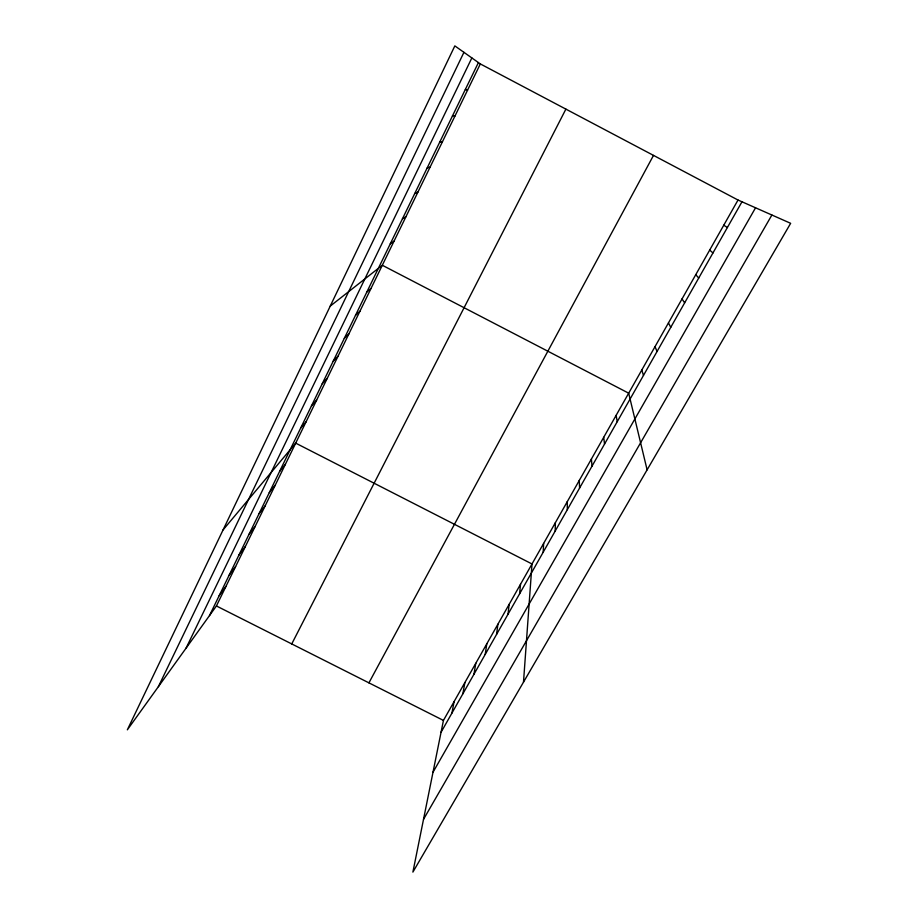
<?xml version="1.0" encoding="UTF-8"?>
<svg xmlns="http://www.w3.org/2000/svg" width="918" height="918" viewBox="0 0 918 918"><rect width="100%" height="100%" fill="white"/><g stroke="black" fill="none" stroke-linecap="round" stroke-linejoin="round"><path stroke-width="1.38" d="M555.195 531.04L555.367 522.686M543.204 552.177L543.628 543.445M523.501 682.143L532.004 563.962L295.699 443.13L223.108 529.858M519.622 593.751L520.506 584.273M508.033 614.188L509.146 604.354M496.558 634.407L497.9 624.217M485.22 654.396L486.769 643.874M473.998 674.179L475.765 663.312M462.901 693.744L464.875 682.556M451.92 713.091L454.1 701.593M738.015 200.032L443.44 720.423L412.893 872.1L790.65 223.315L738.015 200.032L480.332 63.927L454.835 45.9L127.35 729.821L216.418 605.96L480.332 63.927M158.366 686.687L463.934 52.337M186.033 648.223L471.852 57.937M209.488 615.599L478.416 62.573M291.74 643.943L565.89 109.116M368.921 682.854L653.501 155.394M441.065 732.243L741.974 201.788M433.009 772.245L755.548 207.789M423.519 819.349L771.889 215.019M219.184 595.656L225.954 586.361M228.984 575.506L235.605 566.567M238.898 555.126L245.347 546.543M248.916 534.528L255.204 526.312M259.037 513.701L265.164 505.852M269.284 492.645L275.228 485.174M279.634 471.347L285.406 464.267M300.702 428.029L306.107 421.764M311.42 405.997L316.618 400.156M322.252 383.713L327.267 378.308M333.211 361.176L338.019 356.207M344.296 338.375L348.909 333.854M355.518 315.31L359.913 311.248M366.867 291.97L371.044 288.39M330.25 306.096L382.301 265.256L628.681 393.179L647.11 469.855M390.322 243.74L394.04 241.147M402.44 218.817L405.928 216.74M414.706 193.583L417.954 192.046M427.134 168.04L430.117 167.053M439.711 142.164L442.442 141.739M452.448 115.966L454.915 116.127M465.357 89.448L467.549 90.193M216.418 605.96L443.44 720.423M723.763 225.208L727.377 227.526M709.683 250.086L712.953 252.943M695.775 274.666L698.713 278.051M682.028 298.935L684.644 302.837M668.453 322.918L670.76 327.324M655.039 346.614L657.036 351.514M641.785 370.034L643.484 375.416M616.116 415.372L617.24 421.66M603.688 437.324L604.549 444.048M591.41 459.023L591.995 466.172M579.258 480.481L579.591 488.043M567.244 501.698L567.324 509.662"/></g></svg>
